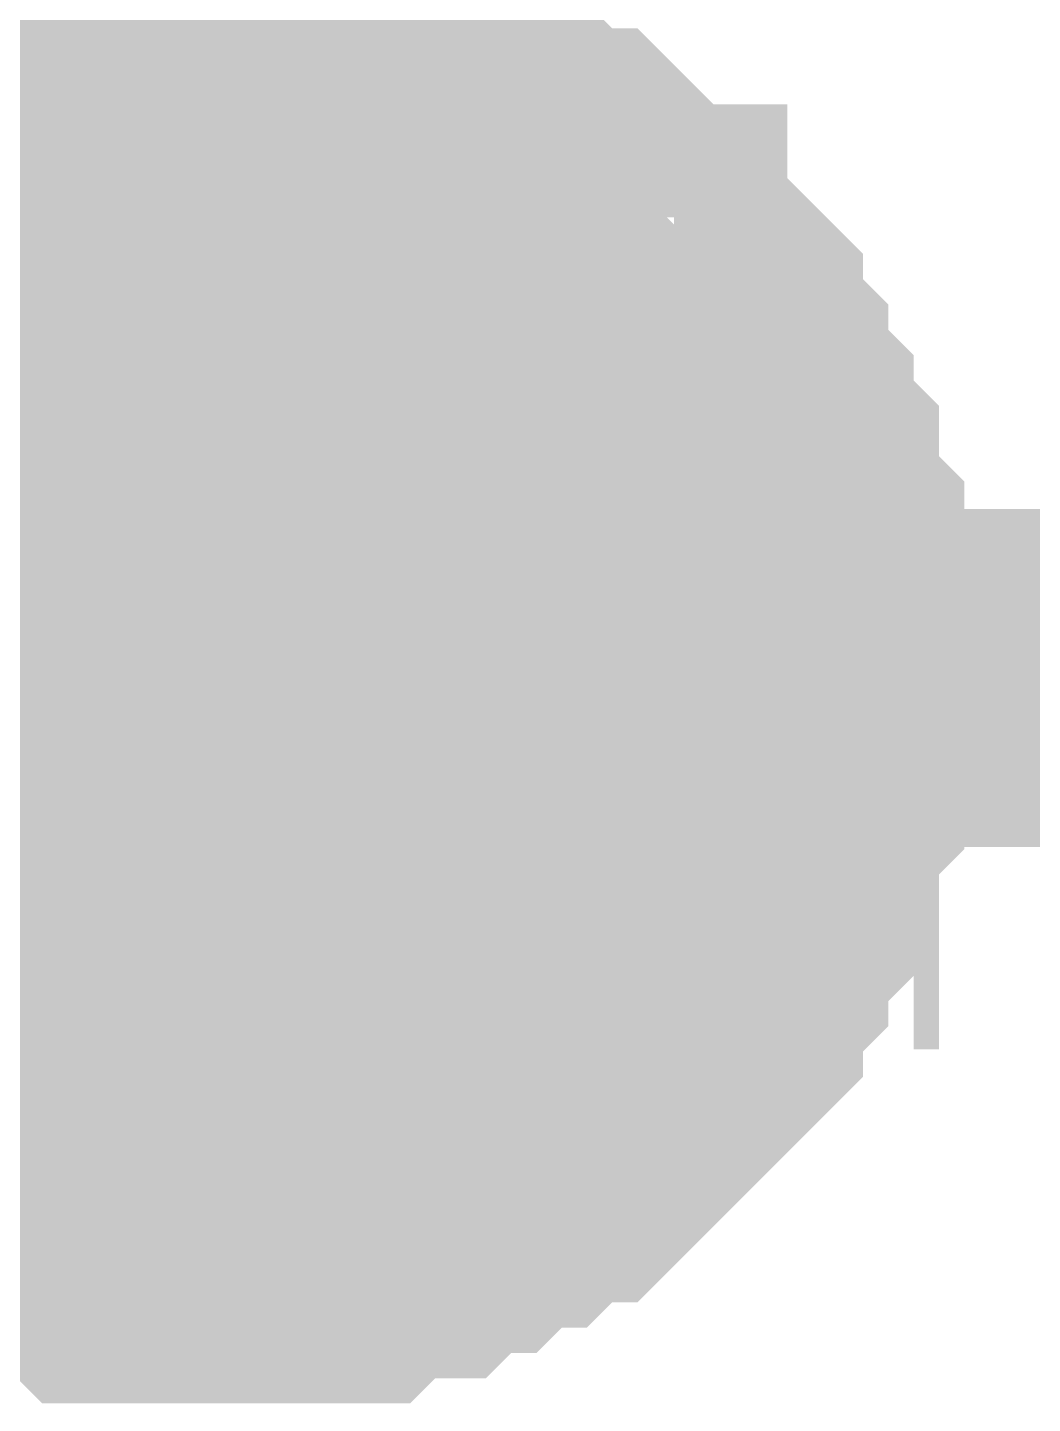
# Model space of a CAD drawing. Header units: inches. Extents: x 0 to 22.3, y 0 to 15.7.
# Drawn here: x 15.99355 to 16.02867, y 13.27368 to 13.32176 of the extents above; entities that cross this region are included whole.
import ezdxf

# ---------------------------------------------------------------- set-up
doc = ezdxf.new("R2010")
doc.units = ezdxf.units.IN
doc.header["$MEASUREMENT"] = 0
doc.layers.add('Sheet', color=255, linetype='Continuous')

msp = doc.modelspace()

# ---------------------------------------------------------------- linework, layer by layer
at = {"layer": 'Sheet'}
for points in [[(16.300642, 13.498818, 0.0118, 0.0118, 0), (16.300642, 13.299032, 0.0118, 0.0118, 0), (16.000056, 13.299032, 0.0118, 0.0118, 0)], [(16.000056, 13.398925, 0.0118, 0.0118, 0), (16.000056, 13.299032, 0.0118, 0.0118, 0), (15.200848, 13.299032, 0.0118, 0.0118, 0)], [(15.986794, 13.31406, 0.0118, 0.0118, 0), (15.987678, 13.314944, 0.0118, 0.0118, 0), (15.988562, 13.315828, 0.0118, 0.0118, 0), (15.989447, 13.315828, 0.0118, 0.0118, 0), (15.990331, 13.316712, 0.0118, 0.0118, 0), (15.991215, 13.316712, 0.0118, 0.0118, 0), (15.992099, 13.317596, 0.0118, 0.0118, 0), (15.992983, 13.317596, 0.0118, 0.0118, 0), (15.992983, 13.31848, 0.0118, 0.0118, 0), (15.994751, 13.31848, 0.0118, 0.0118, 0), (15.995635, 13.31848, 0.0118, 0.0118, 0), (15.996519, 13.319364, 0.0118, 0.0118, 0), (15.997403, 13.319364, 0.0118, 0.0118, 0), (15.998287, 13.319364, 0.0118, 0.0118, 0), (15.999171, 13.319364, 0.0118, 0.0118, 0), (16.000056, 13.319364, 0.0118, 0.0118, 0)], [(15.986794, 13.31406, 0.0118, 0.0118, 0), (15.987678, 13.314944, 0.0118, 0.0118, 0), (15.988562, 13.315828, 0.0118, 0.0118, 0), (15.989447, 13.315828, 0.0118, 0.0118, 0), (15.990331, 13.316712, 0.0118, 0.0118, 0), (15.991215, 13.316712, 0.0118, 0.0118, 0), (15.992099, 13.317596, 0.0118, 0.0118, 0), (15.992983, 13.317596, 0.0118, 0.0118, 0), (15.992983, 13.31848, 0.0118, 0.0118, 0), (15.994751, 13.31848, 0.0118, 0.0118, 0), (15.995635, 13.31848, 0.0118, 0.0118, 0), (15.996519, 13.319364, 0.0118, 0.0118, 0), (15.997403, 13.319364, 0.0118, 0.0118, 0), (15.998287, 13.319364, 0.0118, 0.0118, 0), (15.999171, 13.319364, 0.0118, 0.0118, 0), (16.000056, 13.319364, 0.0118, 0.0118, 0)], [(15.986794, 13.31406, 0.0118, 0.0118, 0), (15.987678, 13.314944, 0.0118, 0.0118, 0), (15.988562, 13.315828, 0.0118, 0.0118, 0), (15.989447, 13.315828, 0.0118, 0.0118, 0), (15.990331, 13.316712, 0.0118, 0.0118, 0), (15.991215, 13.316712, 0.0118, 0.0118, 0), (15.992099, 13.317596, 0.0118, 0.0118, 0), (15.992983, 13.317596, 0.0118, 0.0118, 0), (15.992983, 13.31848, 0.0118, 0.0118, 0), (15.994751, 13.31848, 0.0118, 0.0118, 0), (15.995635, 13.31848, 0.0118, 0.0118, 0), (15.996519, 13.319364, 0.0118, 0.0118, 0), (15.997403, 13.319364, 0.0118, 0.0118, 0), (15.998287, 13.319364, 0.0118, 0.0118, 0), (15.999171, 13.319364, 0.0118, 0.0118, 0), (16.000056, 13.319364, 0.0118, 0.0118, 0)], [(15.986794, 13.31406, 0.0118, 0.0118, 0), (15.987678, 13.314944, 0.0118, 0.0118, 0), (15.988562, 13.315828, 0.0118, 0.0118, 0), (15.989447, 13.315828, 0.0118, 0.0118, 0), (15.990331, 13.316712, 0.0118, 0.0118, 0), (15.991215, 13.316712, 0.0118, 0.0118, 0), (15.992099, 13.317596, 0.0118, 0.0118, 0), (15.992983, 13.317596, 0.0118, 0.0118, 0), (15.992983, 13.31848, 0.0118, 0.0118, 0), (15.994751, 13.31848, 0.0118, 0.0118, 0), (15.995635, 13.31848, 0.0118, 0.0118, 0), (15.996519, 13.319364, 0.0118, 0.0118, 0), (15.997403, 13.319364, 0.0118, 0.0118, 0), (15.998287, 13.319364, 0.0118, 0.0118, 0), (15.999171, 13.319364, 0.0118, 0.0118, 0), (16.000056, 13.319364, 0.0118, 0.0118, 0)], [(16.000056, 13.319364, 0.0118, 0.0118, 0), (16.000056, 13.319364, 0.0118, 0.0118, 0)], [(16.000056, 13.319364, 0.0118, 0.0118, 0), (16.00094, 13.319364, 0.0118, 0.0118, 0), (16.001824, 13.319364, 0.0118, 0.0118, 0), (16.003592, 13.319364, 0.0118, 0.0118, 0), (16.004476, 13.319364, 0.0118, 0.0118, 0), (16.00536, 13.31848, 0.0118, 0.0118, 0), (16.006244, 13.31848, 0.0118, 0.0118, 0), (16.007128, 13.31848, 0.0118, 0.0118, 0), (16.008012, 13.317596, 0.0118, 0.0118, 0), (16.008896, 13.317596, 0.0118, 0.0118, 0), (16.00978, 13.316712, 0.0118, 0.0118, 0), (16.010664, 13.316712, 0.0118, 0.0118, 0), (16.011549, 13.315828, 0.0118, 0.0118, 0), (16.012433, 13.315828, 0.0118, 0.0118, 0), (16.013317, 13.314944, 0.0118, 0.0118, 0), (16.014201, 13.31406, 0.0118, 0.0118, 0), (16.014201, 13.313176, 0.0118, 0.0118, 0), (16.015085, 13.313176, 0.0118, 0.0118, 0), (16.015969, 13.312292, 0.0118, 0.0118, 0), (16.016853, 13.311408, 0.0118, 0.0118, 0), (16.016853, 13.310524, 0.0118, 0.0118, 0), (16.017737, 13.30964, 0.0118, 0.0118, 0), (16.017737, 13.308756, 0.0118, 0.0118, 0), (16.018621, 13.307872, 0.0118, 0.0118, 0), (16.018621, 13.306988, 0.0118, 0.0118, 0), (16.019505, 13.306104, 0.0118, 0.0118, 0), (16.019505, 13.30522, 0.0118, 0.0118, 0), (16.019505, 13.304336, 0.0118, 0.0118, 0), (16.020389, 13.303452, 0.0118, 0.0118, 0), (16.020389, 13.302568, 0.0118, 0.0118, 0), (16.020389, 13.3008, 0.0118, 0.0118, 0), (16.020389, 13.299916, 0.0118, 0.0118, 0), (16.020389, 13.299032, 0.0118, 0.0118, 0)], [(16.000056, 13.319364, 0.0118, 0.0118, 0), (16.000056, 13.319364, 0.0118, 0.0118, 0)], [(16.000056, 13.319364, 0.0118, 0.0118, 0), (16.00094, 13.319364, 0.0118, 0.0118, 0), (16.001824, 13.319364, 0.0118, 0.0118, 0), (16.003592, 13.319364, 0.0118, 0.0118, 0), (16.004476, 13.319364, 0.0118, 0.0118, 0), (16.00536, 13.31848, 0.0118, 0.0118, 0), (16.006244, 13.31848, 0.0118, 0.0118, 0), (16.007128, 13.31848, 0.0118, 0.0118, 0), (16.008012, 13.317596, 0.0118, 0.0118, 0), (16.008896, 13.317596, 0.0118, 0.0118, 0), (16.00978, 13.316712, 0.0118, 0.0118, 0), (16.010664, 13.316712, 0.0118, 0.0118, 0), (16.011549, 13.315828, 0.0118, 0.0118, 0), (16.012433, 13.315828, 0.0118, 0.0118, 0), (16.013317, 13.314944, 0.0118, 0.0118, 0), (16.014201, 13.31406, 0.0118, 0.0118, 0), (16.014201, 13.313176, 0.0118, 0.0118, 0), (16.015085, 13.313176, 0.0118, 0.0118, 0), (16.015969, 13.312292, 0.0118, 0.0118, 0), (16.016853, 13.311408, 0.0118, 0.0118, 0), (16.016853, 13.310524, 0.0118, 0.0118, 0), (16.017737, 13.30964, 0.0118, 0.0118, 0), (16.017737, 13.308756, 0.0118, 0.0118, 0), (16.018621, 13.307872, 0.0118, 0.0118, 0), (16.018621, 13.306988, 0.0118, 0.0118, 0), (16.019505, 13.306104, 0.0118, 0.0118, 0), (16.019505, 13.30522, 0.0118, 0.0118, 0), (16.019505, 13.304336, 0.0118, 0.0118, 0), (16.020389, 13.303452, 0.0118, 0.0118, 0), (16.020389, 13.302568, 0.0118, 0.0118, 0), (16.020389, 13.3008, 0.0118, 0.0118, 0), (16.020389, 13.299916, 0.0118, 0.0118, 0), (16.020389, 13.299032, 0.0118, 0.0118, 0)], [(16.000056, 13.319364, 0.0118, 0.0118, 0), (16.000056, 13.319364, 0.0118, 0.0118, 0)], [(16.000056, 13.319364, 0.0118, 0.0118, 0), (16.00094, 13.319364, 0.0118, 0.0118, 0), (16.001824, 13.319364, 0.0118, 0.0118, 0), (16.003592, 13.319364, 0.0118, 0.0118, 0), (16.004476, 13.319364, 0.0118, 0.0118, 0), (16.00536, 13.31848, 0.0118, 0.0118, 0), (16.006244, 13.31848, 0.0118, 0.0118, 0), (16.007128, 13.31848, 0.0118, 0.0118, 0), (16.008012, 13.317596, 0.0118, 0.0118, 0), (16.008896, 13.317596, 0.0118, 0.0118, 0), (16.00978, 13.316712, 0.0118, 0.0118, 0), (16.010664, 13.316712, 0.0118, 0.0118, 0), (16.011549, 13.315828, 0.0118, 0.0118, 0), (16.012433, 13.315828, 0.0118, 0.0118, 0), (16.013317, 13.314944, 0.0118, 0.0118, 0), (16.014201, 13.31406, 0.0118, 0.0118, 0), (16.014201, 13.313176, 0.0118, 0.0118, 0), (16.015085, 13.313176, 0.0118, 0.0118, 0), (16.015969, 13.312292, 0.0118, 0.0118, 0), (16.016853, 13.311408, 0.0118, 0.0118, 0), (16.016853, 13.310524, 0.0118, 0.0118, 0), (16.017737, 13.30964, 0.0118, 0.0118, 0), (16.017737, 13.308756, 0.0118, 0.0118, 0), (16.018621, 13.307872, 0.0118, 0.0118, 0), (16.018621, 13.306988, 0.0118, 0.0118, 0), (16.019505, 13.306104, 0.0118, 0.0118, 0), (16.019505, 13.30522, 0.0118, 0.0118, 0), (16.019505, 13.304336, 0.0118, 0.0118, 0), (16.020389, 13.303452, 0.0118, 0.0118, 0), (16.020389, 13.302568, 0.0118, 0.0118, 0), (16.020389, 13.3008, 0.0118, 0.0118, 0), (16.020389, 13.299916, 0.0118, 0.0118, 0), (16.020389, 13.299032, 0.0118, 0.0118, 0)], [(16.000056, 13.319364, 0.0118, 0.0118, 0), (16.000056, 13.319364, 0.0118, 0.0118, 0)], [(16.000056, 13.319364, 0.0118, 0.0118, 0), (16.00094, 13.319364, 0.0118, 0.0118, 0), (16.001824, 13.319364, 0.0118, 0.0118, 0), (16.003592, 13.319364, 0.0118, 0.0118, 0), (16.004476, 13.319364, 0.0118, 0.0118, 0), (16.00536, 13.31848, 0.0118, 0.0118, 0), (16.006244, 13.31848, 0.0118, 0.0118, 0), (16.007128, 13.31848, 0.0118, 0.0118, 0), (16.008012, 13.317596, 0.0118, 0.0118, 0), (16.008896, 13.317596, 0.0118, 0.0118, 0), (16.00978, 13.316712, 0.0118, 0.0118, 0), (16.010664, 13.316712, 0.0118, 0.0118, 0), (16.011549, 13.315828, 0.0118, 0.0118, 0), (16.012433, 13.315828, 0.0118, 0.0118, 0), (16.013317, 13.314944, 0.0118, 0.0118, 0), (16.014201, 13.31406, 0.0118, 0.0118, 0), (16.014201, 13.313176, 0.0118, 0.0118, 0), (16.015085, 13.313176, 0.0118, 0.0118, 0), (16.015969, 13.312292, 0.0118, 0.0118, 0), (16.016853, 13.311408, 0.0118, 0.0118, 0), (16.016853, 13.310524, 0.0118, 0.0118, 0), (16.017737, 13.30964, 0.0118, 0.0118, 0), (16.017737, 13.308756, 0.0118, 0.0118, 0), (16.018621, 13.307872, 0.0118, 0.0118, 0), (16.018621, 13.306988, 0.0118, 0.0118, 0), (16.019505, 13.306104, 0.0118, 0.0118, 0), (16.019505, 13.30522, 0.0118, 0.0118, 0), (16.019505, 13.304336, 0.0118, 0.0118, 0), (16.020389, 13.303452, 0.0118, 0.0118, 0), (16.020389, 13.302568, 0.0118, 0.0118, 0), (16.020389, 13.3008, 0.0118, 0.0118, 0), (16.020389, 13.299916, 0.0118, 0.0118, 0), (16.020389, 13.299032, 0.0118, 0.0118, 0)], [(15.991215, 13.316712, 0.0039, 0.0039, 0), (15.992099, 13.317596, 0.0039, 0.0039, 0), (15.992983, 13.317596, 0.0039, 0.0039, 0), (15.992983, 13.31848, 0.0039, 0.0039, 0), (15.994751, 13.31848, 0.0039, 0.0039, 0), (15.995635, 13.31848, 0.0039, 0.0039, 0), (15.996519, 13.319364, 0.0039, 0.0039, 0), (15.997403, 13.319364, 0.0039, 0.0039, 0), (15.998287, 13.319364, 0.0039, 0.0039, 0), (15.999171, 13.319364, 0.0039, 0.0039, 0), (16.000056, 13.319364, 0.0039, 0.0039, 0)], [(15.991215, 13.316712, 0.0039, 0.0039, 0), (15.992099, 13.317596, 0.0039, 0.0039, 0), (15.992983, 13.317596, 0.0039, 0.0039, 0), (15.992983, 13.31848, 0.0039, 0.0039, 0), (15.994751, 13.31848, 0.0039, 0.0039, 0), (15.995635, 13.31848, 0.0039, 0.0039, 0), (15.996519, 13.319364, 0.0039, 0.0039, 0), (15.997403, 13.319364, 0.0039, 0.0039, 0), (15.998287, 13.319364, 0.0039, 0.0039, 0), (15.999171, 13.319364, 0.0039, 0.0039, 0), (16.000056, 13.319364, 0.0039, 0.0039, 0)], [(15.991215, 13.316712, 0.0039, 0.0039, 0), (15.992099, 13.317596, 0.0039, 0.0039, 0), (15.992983, 13.317596, 0.0039, 0.0039, 0), (15.992983, 13.31848, 0.0039, 0.0039, 0), (15.994751, 13.31848, 0.0039, 0.0039, 0), (15.995635, 13.31848, 0.0039, 0.0039, 0), (15.996519, 13.319364, 0.0039, 0.0039, 0), (15.997403, 13.319364, 0.0039, 0.0039, 0), (15.998287, 13.319364, 0.0039, 0.0039, 0), (15.999171, 13.319364, 0.0039, 0.0039, 0), (16.000056, 13.319364, 0.0039, 0.0039, 0)], [(15.991215, 13.316712, 0.0039, 0.0039, 0), (15.992099, 13.317596, 0.0039, 0.0039, 0), (15.992983, 13.317596, 0.0039, 0.0039, 0), (15.992983, 13.31848, 0.0039, 0.0039, 0), (15.994751, 13.31848, 0.0039, 0.0039, 0), (15.995635, 13.31848, 0.0039, 0.0039, 0), (15.996519, 13.319364, 0.0039, 0.0039, 0), (15.997403, 13.319364, 0.0039, 0.0039, 0), (15.998287, 13.319364, 0.0039, 0.0039, 0), (15.999171, 13.319364, 0.0039, 0.0039, 0), (16.000056, 13.319364, 0.0039, 0.0039, 0)], [(16.000056, 13.319364, 0.0039, 0.0039, 0), (16.000056, 13.319364, 0.0039, 0.0039, 0)], [(16.000056, 13.319364, 0.0039, 0.0039, 0), (16.00094, 13.319364, 0.0039, 0.0039, 0), (16.001824, 13.319364, 0.0039, 0.0039, 0), (16.003592, 13.319364, 0.0039, 0.0039, 0), (16.004476, 13.319364, 0.0039, 0.0039, 0), (16.00536, 13.31848, 0.0039, 0.0039, 0), (16.006244, 13.31848, 0.0039, 0.0039, 0), (16.007128, 13.31848, 0.0039, 0.0039, 0), (16.008012, 13.317596, 0.0039, 0.0039, 0), (16.008896, 13.317596, 0.0039, 0.0039, 0), (16.00978, 13.316712, 0.0039, 0.0039, 0), (16.010664, 13.316712, 0.0039, 0.0039, 0), (16.011549, 13.315828, 0.0039, 0.0039, 0), (16.012433, 13.315828, 0.0039, 0.0039, 0), (16.013317, 13.314944, 0.0039, 0.0039, 0), (16.014201, 13.31406, 0.0039, 0.0039, 0), (16.014201, 13.313176, 0.0039, 0.0039, 0), (16.015085, 13.313176, 0.0039, 0.0039, 0), (16.015969, 13.312292, 0.0039, 0.0039, 0), (16.016853, 13.311408, 0.0039, 0.0039, 0), (16.016853, 13.310524, 0.0039, 0.0039, 0), (16.017737, 13.30964, 0.0039, 0.0039, 0), (16.017737, 13.308756, 0.0039, 0.0039, 0), (16.018621, 13.307872, 0.0039, 0.0039, 0), (16.018621, 13.306988, 0.0039, 0.0039, 0), (16.019505, 13.306104, 0.0039, 0.0039, 0), (16.019505, 13.30522, 0.0039, 0.0039, 0), (16.019505, 13.304336, 0.0039, 0.0039, 0), (16.020389, 13.303452, 0.0039, 0.0039, 0), (16.020389, 13.302568, 0.0039, 0.0039, 0), (16.020389, 13.3008, 0.0039, 0.0039, 0), (16.020389, 13.299916, 0.0039, 0.0039, 0), (16.020389, 13.299032, 0.0039, 0.0039, 0)], [(16.000056, 13.319364, 0.0039, 0.0039, 0), (16.000056, 13.319364, 0.0039, 0.0039, 0)], [(16.000056, 13.319364, 0.0039, 0.0039, 0), (16.00094, 13.319364, 0.0039, 0.0039, 0), (16.001824, 13.319364, 0.0039, 0.0039, 0), (16.003592, 13.319364, 0.0039, 0.0039, 0), (16.004476, 13.319364, 0.0039, 0.0039, 0), (16.00536, 13.31848, 0.0039, 0.0039, 0), (16.006244, 13.31848, 0.0039, 0.0039, 0), (16.007128, 13.31848, 0.0039, 0.0039, 0), (16.008012, 13.317596, 0.0039, 0.0039, 0), (16.008896, 13.317596, 0.0039, 0.0039, 0), (16.00978, 13.316712, 0.0039, 0.0039, 0), (16.010664, 13.316712, 0.0039, 0.0039, 0), (16.011549, 13.315828, 0.0039, 0.0039, 0), (16.012433, 13.315828, 0.0039, 0.0039, 0), (16.013317, 13.314944, 0.0039, 0.0039, 0), (16.014201, 13.31406, 0.0039, 0.0039, 0), (16.014201, 13.313176, 0.0039, 0.0039, 0), (16.015085, 13.313176, 0.0039, 0.0039, 0), (16.015969, 13.312292, 0.0039, 0.0039, 0), (16.016853, 13.311408, 0.0039, 0.0039, 0), (16.016853, 13.310524, 0.0039, 0.0039, 0), (16.017737, 13.30964, 0.0039, 0.0039, 0), (16.017737, 13.308756, 0.0039, 0.0039, 0), (16.018621, 13.307872, 0.0039, 0.0039, 0), (16.018621, 13.306988, 0.0039, 0.0039, 0), (16.019505, 13.306104, 0.0039, 0.0039, 0), (16.019505, 13.30522, 0.0039, 0.0039, 0), (16.019505, 13.304336, 0.0039, 0.0039, 0), (16.020389, 13.303452, 0.0039, 0.0039, 0), (16.020389, 13.302568, 0.0039, 0.0039, 0), (16.020389, 13.3008, 0.0039, 0.0039, 0), (16.020389, 13.299916, 0.0039, 0.0039, 0), (16.020389, 13.299032, 0.0039, 0.0039, 0)], [(16.000056, 13.319364, 0.0039, 0.0039, 0), (16.000056, 13.319364, 0.0039, 0.0039, 0)], [(16.000056, 13.319364, 0.0039, 0.0039, 0), (16.00094, 13.319364, 0.0039, 0.0039, 0), (16.001824, 13.319364, 0.0039, 0.0039, 0), (16.003592, 13.319364, 0.0039, 0.0039, 0), (16.004476, 13.319364, 0.0039, 0.0039, 0), (16.00536, 13.31848, 0.0039, 0.0039, 0), (16.006244, 13.31848, 0.0039, 0.0039, 0), (16.007128, 13.31848, 0.0039, 0.0039, 0), (16.008012, 13.317596, 0.0039, 0.0039, 0), (16.008896, 13.317596, 0.0039, 0.0039, 0), (16.00978, 13.316712, 0.0039, 0.0039, 0), (16.010664, 13.316712, 0.0039, 0.0039, 0), (16.011549, 13.315828, 0.0039, 0.0039, 0), (16.012433, 13.315828, 0.0039, 0.0039, 0), (16.013317, 13.314944, 0.0039, 0.0039, 0), (16.014201, 13.31406, 0.0039, 0.0039, 0), (16.014201, 13.313176, 0.0039, 0.0039, 0), (16.015085, 13.313176, 0.0039, 0.0039, 0), (16.015969, 13.312292, 0.0039, 0.0039, 0), (16.016853, 13.311408, 0.0039, 0.0039, 0), (16.016853, 13.310524, 0.0039, 0.0039, 0), (16.017737, 13.30964, 0.0039, 0.0039, 0), (16.017737, 13.308756, 0.0039, 0.0039, 0), (16.018621, 13.307872, 0.0039, 0.0039, 0), (16.018621, 13.306988, 0.0039, 0.0039, 0), (16.019505, 13.306104, 0.0039, 0.0039, 0), (16.019505, 13.30522, 0.0039, 0.0039, 0), (16.019505, 13.304336, 0.0039, 0.0039, 0), (16.020389, 13.303452, 0.0039, 0.0039, 0), (16.020389, 13.302568, 0.0039, 0.0039, 0), (16.020389, 13.3008, 0.0039, 0.0039, 0), (16.020389, 13.299916, 0.0039, 0.0039, 0), (16.020389, 13.299032, 0.0039, 0.0039, 0)], [(16.000056, 13.319364, 0.0039, 0.0039, 0), (16.000056, 13.319364, 0.0039, 0.0039, 0)], [(16.000056, 13.319364, 0.0039, 0.0039, 0), (16.00094, 13.319364, 0.0039, 0.0039, 0), (16.001824, 13.319364, 0.0039, 0.0039, 0), (16.003592, 13.319364, 0.0039, 0.0039, 0), (16.004476, 13.319364, 0.0039, 0.0039, 0), (16.00536, 13.31848, 0.0039, 0.0039, 0), (16.006244, 13.31848, 0.0039, 0.0039, 0), (16.007128, 13.31848, 0.0039, 0.0039, 0), (16.008012, 13.317596, 0.0039, 0.0039, 0), (16.008896, 13.317596, 0.0039, 0.0039, 0), (16.00978, 13.316712, 0.0039, 0.0039, 0), (16.010664, 13.316712, 0.0039, 0.0039, 0), (16.011549, 13.315828, 0.0039, 0.0039, 0), (16.012433, 13.315828, 0.0039, 0.0039, 0), (16.013317, 13.314944, 0.0039, 0.0039, 0), (16.014201, 13.31406, 0.0039, 0.0039, 0), (16.014201, 13.313176, 0.0039, 0.0039, 0), (16.015085, 13.313176, 0.0039, 0.0039, 0), (16.015969, 13.312292, 0.0039, 0.0039, 0), (16.016853, 13.311408, 0.0039, 0.0039, 0), (16.016853, 13.310524, 0.0039, 0.0039, 0), (16.017737, 13.30964, 0.0039, 0.0039, 0), (16.017737, 13.308756, 0.0039, 0.0039, 0), (16.018621, 13.307872, 0.0039, 0.0039, 0), (16.018621, 13.306988, 0.0039, 0.0039, 0), (16.019505, 13.306104, 0.0039, 0.0039, 0), (16.019505, 13.30522, 0.0039, 0.0039, 0), (16.019505, 13.304336, 0.0039, 0.0039, 0), (16.020389, 13.303452, 0.0039, 0.0039, 0), (16.020389, 13.302568, 0.0039, 0.0039, 0), (16.020389, 13.3008, 0.0039, 0.0039, 0), (16.020389, 13.299916, 0.0039, 0.0039, 0), (16.020389, 13.299032, 0.0039, 0.0039, 0)], [(16.020389, 13.299032, 0.0118, 0.0118, 0), (16.020389, 13.298148, 0.0118, 0.0118, 0), (16.020389, 13.297264, 0.0118, 0.0118, 0), (16.020389, 13.29638, 0.0118, 0.0118, 0), (16.020389, 13.295495, 0.0118, 0.0118, 0), (16.019505, 13.294611, 0.0118, 0.0118, 0), (16.019505, 13.293727, 0.0118, 0.0118, 0), (16.019505, 13.291959, 0.0118, 0.0118, 0), (16.018621, 13.291959, 0.0118, 0.0118, 0), (16.018621, 13.291075, 0.0118, 0.0118, 0), (16.017737, 13.290191, 0.0118, 0.0118, 0), (16.017737, 13.289307, 0.0118, 0.0118, 0), (16.016853, 13.288423, 0.0118, 0.0118, 0), (16.016853, 13.287539, 0.0118, 0.0118, 0), (16.015969, 13.286655, 0.0118, 0.0118, 0), (16.015085, 13.285771, 0.0118, 0.0118, 0), (16.014201, 13.284887, 0.0118, 0.0118, 0), (16.014201, 13.284887, 0.0118, 0.0118, 0), (16.013317, 13.284003, 0.0118, 0.0118, 0), (16.012433, 13.283119, 0.0118, 0.0118, 0), (16.011549, 13.283119, 0.0118, 0.0118, 0), (16.010664, 13.282235, 0.0118, 0.0118, 0), (16.00978, 13.282235, 0.0118, 0.0118, 0), (16.008896, 13.281351, 0.0118, 0.0118, 0), (16.008012, 13.281351, 0.0118, 0.0118, 0), (16.007128, 13.280467, 0.0118, 0.0118, 0), (16.006244, 13.280467, 0.0118, 0.0118, 0), (16.00536, 13.280467, 0.0118, 0.0118, 0), (16.004476, 13.279583, 0.0118, 0.0118, 0), (16.003592, 13.279583, 0.0118, 0.0118, 0), (16.001824, 13.279583, 0.0118, 0.0118, 0), (16.00094, 13.279583, 0.0118, 0.0118, 0), (16.000056, 13.279583, 0.0118, 0.0118, 0)], [(16.020389, 13.299032, 0.0118, 0.0118, 0), (16.020389, 13.298148, 0.0118, 0.0118, 0), (16.020389, 13.297264, 0.0118, 0.0118, 0), (16.020389, 13.29638, 0.0118, 0.0118, 0), (16.020389, 13.295495, 0.0118, 0.0118, 0), (16.019505, 13.294611, 0.0118, 0.0118, 0), (16.019505, 13.293727, 0.0118, 0.0118, 0), (16.019505, 13.291959, 0.0118, 0.0118, 0), (16.018621, 13.291959, 0.0118, 0.0118, 0), (16.018621, 13.291075, 0.0118, 0.0118, 0), (16.017737, 13.290191, 0.0118, 0.0118, 0), (16.017737, 13.289307, 0.0118, 0.0118, 0), (16.016853, 13.288423, 0.0118, 0.0118, 0), (16.016853, 13.287539, 0.0118, 0.0118, 0), (16.015969, 13.286655, 0.0118, 0.0118, 0), (16.015085, 13.285771, 0.0118, 0.0118, 0), (16.014201, 13.284887, 0.0118, 0.0118, 0), (16.014201, 13.284887, 0.0118, 0.0118, 0), (16.013317, 13.284003, 0.0118, 0.0118, 0), (16.012433, 13.283119, 0.0118, 0.0118, 0), (16.011549, 13.283119, 0.0118, 0.0118, 0), (16.010664, 13.282235, 0.0118, 0.0118, 0), (16.00978, 13.282235, 0.0118, 0.0118, 0), (16.008896, 13.281351, 0.0118, 0.0118, 0), (16.008012, 13.281351, 0.0118, 0.0118, 0), (16.007128, 13.280467, 0.0118, 0.0118, 0), (16.006244, 13.280467, 0.0118, 0.0118, 0), (16.00536, 13.280467, 0.0118, 0.0118, 0), (16.004476, 13.279583, 0.0118, 0.0118, 0), (16.003592, 13.279583, 0.0118, 0.0118, 0), (16.001824, 13.279583, 0.0118, 0.0118, 0), (16.00094, 13.279583, 0.0118, 0.0118, 0), (16.000056, 13.279583, 0.0118, 0.0118, 0)], [(16.020389, 13.299032, 0.0118, 0.0118, 0), (16.020389, 13.298148, 0.0118, 0.0118, 0), (16.020389, 13.297264, 0.0118, 0.0118, 0), (16.020389, 13.29638, 0.0118, 0.0118, 0), (16.020389, 13.295495, 0.0118, 0.0118, 0), (16.019505, 13.294611, 0.0118, 0.0118, 0), (16.019505, 13.293727, 0.0118, 0.0118, 0), (16.019505, 13.291959, 0.0118, 0.0118, 0), (16.018621, 13.291959, 0.0118, 0.0118, 0), (16.018621, 13.291075, 0.0118, 0.0118, 0), (16.017737, 13.290191, 0.0118, 0.0118, 0), (16.017737, 13.289307, 0.0118, 0.0118, 0), (16.016853, 13.288423, 0.0118, 0.0118, 0), (16.016853, 13.287539, 0.0118, 0.0118, 0), (16.015969, 13.286655, 0.0118, 0.0118, 0), (16.015085, 13.285771, 0.0118, 0.0118, 0), (16.014201, 13.284887, 0.0118, 0.0118, 0), (16.014201, 13.284887, 0.0118, 0.0118, 0), (16.013317, 13.284003, 0.0118, 0.0118, 0), (16.012433, 13.283119, 0.0118, 0.0118, 0), (16.011549, 13.283119, 0.0118, 0.0118, 0), (16.010664, 13.282235, 0.0118, 0.0118, 0), (16.00978, 13.282235, 0.0118, 0.0118, 0), (16.008896, 13.281351, 0.0118, 0.0118, 0), (16.008012, 13.281351, 0.0118, 0.0118, 0), (16.007128, 13.280467, 0.0118, 0.0118, 0), (16.006244, 13.280467, 0.0118, 0.0118, 0), (16.00536, 13.280467, 0.0118, 0.0118, 0), (16.004476, 13.279583, 0.0118, 0.0118, 0), (16.003592, 13.279583, 0.0118, 0.0118, 0), (16.001824, 13.279583, 0.0118, 0.0118, 0), (16.00094, 13.279583, 0.0118, 0.0118, 0), (16.000056, 13.279583, 0.0118, 0.0118, 0)], [(16.020389, 13.299032, 0.0118, 0.0118, 0), (16.020389, 13.298148, 0.0118, 0.0118, 0), (16.020389, 13.297264, 0.0118, 0.0118, 0), (16.020389, 13.29638, 0.0118, 0.0118, 0), (16.020389, 13.295495, 0.0118, 0.0118, 0), (16.019505, 13.294611, 0.0118, 0.0118, 0), (16.019505, 13.293727, 0.0118, 0.0118, 0), (16.019505, 13.291959, 0.0118, 0.0118, 0), (16.018621, 13.291959, 0.0118, 0.0118, 0), (16.018621, 13.291075, 0.0118, 0.0118, 0), (16.017737, 13.290191, 0.0118, 0.0118, 0), (16.017737, 13.289307, 0.0118, 0.0118, 0), (16.016853, 13.288423, 0.0118, 0.0118, 0), (16.016853, 13.287539, 0.0118, 0.0118, 0), (16.015969, 13.286655, 0.0118, 0.0118, 0), (16.015085, 13.285771, 0.0118, 0.0118, 0), (16.014201, 13.284887, 0.0118, 0.0118, 0), (16.014201, 13.284887, 0.0118, 0.0118, 0), (16.013317, 13.284003, 0.0118, 0.0118, 0), (16.012433, 13.283119, 0.0118, 0.0118, 0), (16.011549, 13.283119, 0.0118, 0.0118, 0), (16.010664, 13.282235, 0.0118, 0.0118, 0), (16.00978, 13.282235, 0.0118, 0.0118, 0), (16.008896, 13.281351, 0.0118, 0.0118, 0), (16.008012, 13.281351, 0.0118, 0.0118, 0), (16.007128, 13.280467, 0.0118, 0.0118, 0), (16.006244, 13.280467, 0.0118, 0.0118, 0), (16.00536, 13.280467, 0.0118, 0.0118, 0), (16.004476, 13.279583, 0.0118, 0.0118, 0), (16.003592, 13.279583, 0.0118, 0.0118, 0), (16.001824, 13.279583, 0.0118, 0.0118, 0), (16.00094, 13.279583, 0.0118, 0.0118, 0), (16.000056, 13.279583, 0.0118, 0.0118, 0)], [(16.020389, 13.299032, 0.0118, 0.0118, 0), (16.020389, 13.299032, 0.0118, 0.0118, 0), (16.020389, 13.299032, 0.0118, 0.0118, 0), (16.020389, 13.299032, 0.0118, 0.0118, 0), (16.020389, 13.299032, 0.0118, 0.0118, 0), (16.020389, 13.299032, 0.0118, 0.0118, 0), (16.020389, 13.299032, 0.0118, 0.0118, 0), (16.020389, 13.299032, 0.0118, 0.0118, 0), (16.020389, 13.299032, 0.0118, 0.0118, 0), (16.020389, 13.299032, 0.0118, 0.0118, 0), (16.020389, 13.299032, 0.0118, 0.0118, 0), (16.020389, 13.299032, 0.0118, 0.0118, 0), (16.020389, 13.299032, 0.0118, 0.0118, 0), (16.020389, 13.299032, 0.0118, 0.0118, 0), (16.020389, 13.299032, 0.0118, 0.0118, 0), (16.020389, 13.299032, 0.0118, 0.0118, 0), (16.020389, 13.299032, 0.0118, 0.0118, 0), (16.020389, 13.299032, 0.0118, 0.0118, 0), (16.020389, 13.299032, 0.0118, 0.0118, 0), (16.020389, 13.299032, 0.0118, 0.0118, 0), (16.020389, 13.299032, 0.0118, 0.0118, 0), (16.020389, 13.299032, 0.0118, 0.0118, 0), (16.020389, 13.299032, 0.0118, 0.0118, 0), (16.020389, 13.299032, 0.0118, 0.0118, 0), (16.020389, 13.299032, 0.0118, 0.0118, 0), (16.020389, 13.299032, 0.0118, 0.0118, 0), (16.020389, 13.299032, 0.0118, 0.0118, 0), (16.020389, 13.299032, 0.0118, 0.0118, 0), (16.020389, 13.299032, 0.0118, 0.0118, 0), (16.020389, 13.299032, 0.0118, 0.0118, 0), (16.020389, 13.299032, 0.0118, 0.0118, 0), (16.020389, 13.299032, 0.0118, 0.0118, 0), (16.020389, 13.299032, 0.0118, 0.0118, 0)], [(16.020389, 13.299032, 0.0118, 0.0118, 0), (16.020389, 13.299032, 0.0118, 0.0118, 0)], [(16.020389, 13.299032, 0.0118, 0.0118, 0), (16.020389, 13.299032, 0.0118, 0.0118, 0), (16.020389, 13.299032, 0.0118, 0.0118, 0), (16.020389, 13.299032, 0.0118, 0.0118, 0), (16.020389, 13.299032, 0.0118, 0.0118, 0), (16.020389, 13.299032, 0.0118, 0.0118, 0), (16.020389, 13.299032, 0.0118, 0.0118, 0), (16.020389, 13.299032, 0.0118, 0.0118, 0), (16.020389, 13.299032, 0.0118, 0.0118, 0), (16.020389, 13.299032, 0.0118, 0.0118, 0), (16.020389, 13.299032, 0.0118, 0.0118, 0), (16.020389, 13.299032, 0.0118, 0.0118, 0), (16.020389, 13.299032, 0.0118, 0.0118, 0), (16.020389, 13.299032, 0.0118, 0.0118, 0), (16.020389, 13.299032, 0.0118, 0.0118, 0), (16.020389, 13.299032, 0.0118, 0.0118, 0), (16.020389, 13.299032, 0.0118, 0.0118, 0), (16.020389, 13.299032, 0.0118, 0.0118, 0), (16.020389, 13.299032, 0.0118, 0.0118, 0), (16.020389, 13.299032, 0.0118, 0.0118, 0), (16.020389, 13.299032, 0.0118, 0.0118, 0), (16.020389, 13.299032, 0.0118, 0.0118, 0), (16.020389, 13.299032, 0.0118, 0.0118, 0), (16.020389, 13.299032, 0.0118, 0.0118, 0), (16.020389, 13.299032, 0.0118, 0.0118, 0), (16.020389, 13.299032, 0.0118, 0.0118, 0), (16.020389, 13.299032, 0.0118, 0.0118, 0), (16.020389, 13.299032, 0.0118, 0.0118, 0), (16.020389, 13.299032, 0.0118, 0.0118, 0), (16.020389, 13.299032, 0.0118, 0.0118, 0), (16.020389, 13.299032, 0.0118, 0.0118, 0), (16.020389, 13.299032, 0.0118, 0.0118, 0), (16.020389, 13.299032, 0.0118, 0.0118, 0)], [(16.020389, 13.299032, 0.0118, 0.0118, 0), (16.020389, 13.299032, 0.0118, 0.0118, 0)], [(16.020389, 13.299032, 0.0118, 0.0118, 0), (16.020389, 13.299032, 0.0118, 0.0118, 0), (16.020389, 13.299032, 0.0118, 0.0118, 0), (16.020389, 13.299032, 0.0118, 0.0118, 0), (16.020389, 13.299032, 0.0118, 0.0118, 0), (16.020389, 13.299032, 0.0118, 0.0118, 0), (16.020389, 13.299032, 0.0118, 0.0118, 0), (16.020389, 13.299032, 0.0118, 0.0118, 0), (16.020389, 13.299032, 0.0118, 0.0118, 0), (16.020389, 13.299032, 0.0118, 0.0118, 0), (16.020389, 13.299032, 0.0118, 0.0118, 0), (16.020389, 13.299032, 0.0118, 0.0118, 0), (16.020389, 13.299032, 0.0118, 0.0118, 0), (16.020389, 13.299032, 0.0118, 0.0118, 0), (16.020389, 13.299032, 0.0118, 0.0118, 0), (16.020389, 13.299032, 0.0118, 0.0118, 0), (16.020389, 13.299032, 0.0118, 0.0118, 0), (16.020389, 13.299032, 0.0118, 0.0118, 0), (16.020389, 13.299032, 0.0118, 0.0118, 0), (16.020389, 13.299032, 0.0118, 0.0118, 0), (16.020389, 13.299032, 0.0118, 0.0118, 0), (16.020389, 13.299032, 0.0118, 0.0118, 0), (16.020389, 13.299032, 0.0118, 0.0118, 0), (16.020389, 13.299032, 0.0118, 0.0118, 0), (16.020389, 13.299032, 0.0118, 0.0118, 0), (16.020389, 13.299032, 0.0118, 0.0118, 0), (16.020389, 13.299032, 0.0118, 0.0118, 0), (16.020389, 13.299032, 0.0118, 0.0118, 0), (16.020389, 13.299032, 0.0118, 0.0118, 0), (16.020389, 13.299032, 0.0118, 0.0118, 0), (16.020389, 13.299032, 0.0118, 0.0118, 0), (16.020389, 13.299032, 0.0118, 0.0118, 0), (16.020389, 13.299032, 0.0118, 0.0118, 0)], [(16.020389, 13.299032, 0.0118, 0.0118, 0), (16.020389, 13.299032, 0.0118, 0.0118, 0)], [(16.020389, 13.299032, 0.0118, 0.0118, 0), (16.020389, 13.299032, 0.0118, 0.0118, 0), (16.020389, 13.299032, 0.0118, 0.0118, 0), (16.020389, 13.299032, 0.0118, 0.0118, 0), (16.020389, 13.299032, 0.0118, 0.0118, 0), (16.020389, 13.299032, 0.0118, 0.0118, 0), (16.020389, 13.299032, 0.0118, 0.0118, 0), (16.020389, 13.299032, 0.0118, 0.0118, 0), (16.020389, 13.299032, 0.0118, 0.0118, 0), (16.020389, 13.299032, 0.0118, 0.0118, 0), (16.020389, 13.299032, 0.0118, 0.0118, 0), (16.020389, 13.299032, 0.0118, 0.0118, 0), (16.020389, 13.299032, 0.0118, 0.0118, 0), (16.020389, 13.299032, 0.0118, 0.0118, 0), (16.020389, 13.299032, 0.0118, 0.0118, 0), (16.020389, 13.299032, 0.0118, 0.0118, 0), (16.020389, 13.299032, 0.0118, 0.0118, 0), (16.020389, 13.299032, 0.0118, 0.0118, 0), (16.020389, 13.299032, 0.0118, 0.0118, 0), (16.020389, 13.299032, 0.0118, 0.0118, 0), (16.020389, 13.299032, 0.0118, 0.0118, 0), (16.020389, 13.299032, 0.0118, 0.0118, 0), (16.020389, 13.299032, 0.0118, 0.0118, 0), (16.020389, 13.299032, 0.0118, 0.0118, 0), (16.020389, 13.299032, 0.0118, 0.0118, 0), (16.020389, 13.299032, 0.0118, 0.0118, 0), (16.020389, 13.299032, 0.0118, 0.0118, 0), (16.020389, 13.299032, 0.0118, 0.0118, 0), (16.020389, 13.299032, 0.0118, 0.0118, 0), (16.020389, 13.299032, 0.0118, 0.0118, 0), (16.020389, 13.299032, 0.0118, 0.0118, 0), (16.020389, 13.299032, 0.0118, 0.0118, 0), (16.020389, 13.299032, 0.0118, 0.0118, 0)], [(16.020389, 13.299032, 0.0118, 0.0118, 0), (16.020389, 13.299032, 0.0118, 0.0118, 0)], [(16.020389, 13.299032, 0.0039, 0.0039, 0), (16.020389, 13.298148, 0.0039, 0.0039, 0), (16.020389, 13.297264, 0.0039, 0.0039, 0), (16.020389, 13.29638, 0.0039, 0.0039, 0), (16.020389, 13.295495, 0.0039, 0.0039, 0), (16.019505, 13.294611, 0.0039, 0.0039, 0), (16.019505, 13.293727, 0.0039, 0.0039, 0), (16.019505, 13.291959, 0.0039, 0.0039, 0), (16.018621, 13.291959, 0.0039, 0.0039, 0), (16.018621, 13.291075, 0.0039, 0.0039, 0), (16.017737, 13.290191, 0.0039, 0.0039, 0), (16.017737, 13.289307, 0.0039, 0.0039, 0), (16.016853, 13.288423, 0.0039, 0.0039, 0), (16.016853, 13.287539, 0.0039, 0.0039, 0), (16.015969, 13.286655, 0.0039, 0.0039, 0), (16.015085, 13.285771, 0.0039, 0.0039, 0), (16.014201, 13.284887, 0.0039, 0.0039, 0), (16.014201, 13.284887, 0.0039, 0.0039, 0), (16.013317, 13.284003, 0.0039, 0.0039, 0), (16.012433, 13.283119, 0.0039, 0.0039, 0), (16.011549, 13.283119, 0.0039, 0.0039, 0), (16.010664, 13.282235, 0.0039, 0.0039, 0), (16.00978, 13.282235, 0.0039, 0.0039, 0), (16.008896, 13.281351, 0.0039, 0.0039, 0), (16.008012, 13.281351, 0.0039, 0.0039, 0), (16.007128, 13.280467, 0.0039, 0.0039, 0), (16.006244, 13.280467, 0.0039, 0.0039, 0), (16.00536, 13.280467, 0.0039, 0.0039, 0), (16.004476, 13.279583, 0.0039, 0.0039, 0), (16.003592, 13.279583, 0.0039, 0.0039, 0), (16.001824, 13.279583, 0.0039, 0.0039, 0), (16.00094, 13.279583, 0.0039, 0.0039, 0), (16.000056, 13.279583, 0.0039, 0.0039, 0)], [(16.020389, 13.299032, 0.0039, 0.0039, 0), (16.020389, 13.298148, 0.0039, 0.0039, 0), (16.020389, 13.297264, 0.0039, 0.0039, 0), (16.020389, 13.29638, 0.0039, 0.0039, 0), (16.020389, 13.295495, 0.0039, 0.0039, 0), (16.019505, 13.294611, 0.0039, 0.0039, 0), (16.019505, 13.293727, 0.0039, 0.0039, 0), (16.019505, 13.291959, 0.0039, 0.0039, 0), (16.018621, 13.291959, 0.0039, 0.0039, 0), (16.018621, 13.291075, 0.0039, 0.0039, 0), (16.017737, 13.290191, 0.0039, 0.0039, 0), (16.017737, 13.289307, 0.0039, 0.0039, 0), (16.016853, 13.288423, 0.0039, 0.0039, 0), (16.016853, 13.287539, 0.0039, 0.0039, 0), (16.015969, 13.286655, 0.0039, 0.0039, 0), (16.015085, 13.285771, 0.0039, 0.0039, 0), (16.014201, 13.284887, 0.0039, 0.0039, 0), (16.014201, 13.284887, 0.0039, 0.0039, 0), (16.013317, 13.284003, 0.0039, 0.0039, 0), (16.012433, 13.283119, 0.0039, 0.0039, 0), (16.011549, 13.283119, 0.0039, 0.0039, 0), (16.010664, 13.282235, 0.0039, 0.0039, 0), (16.00978, 13.282235, 0.0039, 0.0039, 0), (16.008896, 13.281351, 0.0039, 0.0039, 0), (16.008012, 13.281351, 0.0039, 0.0039, 0), (16.007128, 13.280467, 0.0039, 0.0039, 0), (16.006244, 13.280467, 0.0039, 0.0039, 0), (16.00536, 13.280467, 0.0039, 0.0039, 0), (16.004476, 13.279583, 0.0039, 0.0039, 0), (16.003592, 13.279583, 0.0039, 0.0039, 0), (16.001824, 13.279583, 0.0039, 0.0039, 0), (16.00094, 13.279583, 0.0039, 0.0039, 0), (16.000056, 13.279583, 0.0039, 0.0039, 0)], [(16.020389, 13.299032, 0.0039, 0.0039, 0), (16.020389, 13.298148, 0.0039, 0.0039, 0), (16.020389, 13.297264, 0.0039, 0.0039, 0), (16.020389, 13.29638, 0.0039, 0.0039, 0), (16.020389, 13.295495, 0.0039, 0.0039, 0), (16.019505, 13.294611, 0.0039, 0.0039, 0), (16.019505, 13.293727, 0.0039, 0.0039, 0), (16.019505, 13.291959, 0.0039, 0.0039, 0), (16.018621, 13.291959, 0.0039, 0.0039, 0), (16.018621, 13.291075, 0.0039, 0.0039, 0), (16.017737, 13.290191, 0.0039, 0.0039, 0), (16.017737, 13.289307, 0.0039, 0.0039, 0), (16.016853, 13.288423, 0.0039, 0.0039, 0), (16.016853, 13.287539, 0.0039, 0.0039, 0), (16.015969, 13.286655, 0.0039, 0.0039, 0), (16.015085, 13.285771, 0.0039, 0.0039, 0), (16.014201, 13.284887, 0.0039, 0.0039, 0), (16.014201, 13.284887, 0.0039, 0.0039, 0), (16.013317, 13.284003, 0.0039, 0.0039, 0), (16.012433, 13.283119, 0.0039, 0.0039, 0), (16.011549, 13.283119, 0.0039, 0.0039, 0), (16.010664, 13.282235, 0.0039, 0.0039, 0), (16.00978, 13.282235, 0.0039, 0.0039, 0), (16.008896, 13.281351, 0.0039, 0.0039, 0), (16.008012, 13.281351, 0.0039, 0.0039, 0), (16.007128, 13.280467, 0.0039, 0.0039, 0), (16.006244, 13.280467, 0.0039, 0.0039, 0), (16.00536, 13.280467, 0.0039, 0.0039, 0), (16.004476, 13.279583, 0.0039, 0.0039, 0), (16.003592, 13.279583, 0.0039, 0.0039, 0), (16.001824, 13.279583, 0.0039, 0.0039, 0), (16.00094, 13.279583, 0.0039, 0.0039, 0), (16.000056, 13.279583, 0.0039, 0.0039, 0)], [(16.020389, 13.299032, 0.0039, 0.0039, 0), (16.020389, 13.298148, 0.0039, 0.0039, 0), (16.020389, 13.297264, 0.0039, 0.0039, 0), (16.020389, 13.29638, 0.0039, 0.0039, 0), (16.020389, 13.295495, 0.0039, 0.0039, 0), (16.019505, 13.294611, 0.0039, 0.0039, 0), (16.019505, 13.293727, 0.0039, 0.0039, 0), (16.019505, 13.291959, 0.0039, 0.0039, 0), (16.018621, 13.291959, 0.0039, 0.0039, 0), (16.018621, 13.291075, 0.0039, 0.0039, 0), (16.017737, 13.290191, 0.0039, 0.0039, 0), (16.017737, 13.289307, 0.0039, 0.0039, 0), (16.016853, 13.288423, 0.0039, 0.0039, 0), (16.016853, 13.287539, 0.0039, 0.0039, 0), (16.015969, 13.286655, 0.0039, 0.0039, 0), (16.015085, 13.285771, 0.0039, 0.0039, 0), (16.014201, 13.284887, 0.0039, 0.0039, 0), (16.014201, 13.284887, 0.0039, 0.0039, 0), (16.013317, 13.284003, 0.0039, 0.0039, 0), (16.012433, 13.283119, 0.0039, 0.0039, 0), (16.011549, 13.283119, 0.0039, 0.0039, 0), (16.010664, 13.282235, 0.0039, 0.0039, 0), (16.00978, 13.282235, 0.0039, 0.0039, 0), (16.008896, 13.281351, 0.0039, 0.0039, 0), (16.008012, 13.281351, 0.0039, 0.0039, 0), (16.007128, 13.280467, 0.0039, 0.0039, 0), (16.006244, 13.280467, 0.0039, 0.0039, 0), (16.00536, 13.280467, 0.0039, 0.0039, 0), (16.004476, 13.279583, 0.0039, 0.0039, 0), (16.003592, 13.279583, 0.0039, 0.0039, 0), (16.001824, 13.279583, 0.0039, 0.0039, 0), (16.00094, 13.279583, 0.0039, 0.0039, 0), (16.000056, 13.279583, 0.0039, 0.0039, 0)], [(16.020389, 13.299032, 0.0039, 0.0039, 0), (16.020389, 13.299032, 0.0039, 0.0039, 0), (16.020389, 13.299032, 0.0039, 0.0039, 0), (16.020389, 13.299032, 0.0039, 0.0039, 0), (16.020389, 13.299032, 0.0039, 0.0039, 0), (16.020389, 13.299032, 0.0039, 0.0039, 0), (16.020389, 13.299032, 0.0039, 0.0039, 0), (16.020389, 13.299032, 0.0039, 0.0039, 0), (16.020389, 13.299032, 0.0039, 0.0039, 0), (16.020389, 13.299032, 0.0039, 0.0039, 0), (16.020389, 13.299032, 0.0039, 0.0039, 0), (16.020389, 13.299032, 0.0039, 0.0039, 0), (16.020389, 13.299032, 0.0039, 0.0039, 0), (16.020389, 13.299032, 0.0039, 0.0039, 0), (16.020389, 13.299032, 0.0039, 0.0039, 0), (16.020389, 13.299032, 0.0039, 0.0039, 0), (16.020389, 13.299032, 0.0039, 0.0039, 0), (16.020389, 13.299032, 0.0039, 0.0039, 0), (16.020389, 13.299032, 0.0039, 0.0039, 0), (16.020389, 13.299032, 0.0039, 0.0039, 0), (16.020389, 13.299032, 0.0039, 0.0039, 0), (16.020389, 13.299032, 0.0039, 0.0039, 0), (16.020389, 13.299032, 0.0039, 0.0039, 0), (16.020389, 13.299032, 0.0039, 0.0039, 0), (16.020389, 13.299032, 0.0039, 0.0039, 0), (16.020389, 13.299032, 0.0039, 0.0039, 0), (16.020389, 13.299032, 0.0039, 0.0039, 0), (16.020389, 13.299032, 0.0039, 0.0039, 0), (16.020389, 13.299032, 0.0039, 0.0039, 0), (16.020389, 13.299032, 0.0039, 0.0039, 0), (16.020389, 13.299032, 0.0039, 0.0039, 0), (16.020389, 13.299032, 0.0039, 0.0039, 0), (16.020389, 13.299032, 0.0039, 0.0039, 0)], [(16.020389, 13.299032, 0.0039, 0.0039, 0), (16.020389, 13.299032, 0.0039, 0.0039, 0)], [(16.020389, 13.299032, 0.0039, 0.0039, 0), (16.020389, 13.299032, 0.0039, 0.0039, 0), (16.020389, 13.299032, 0.0039, 0.0039, 0), (16.020389, 13.299032, 0.0039, 0.0039, 0), (16.020389, 13.299032, 0.0039, 0.0039, 0), (16.020389, 13.299032, 0.0039, 0.0039, 0), (16.020389, 13.299032, 0.0039, 0.0039, 0), (16.020389, 13.299032, 0.0039, 0.0039, 0), (16.020389, 13.299032, 0.0039, 0.0039, 0), (16.020389, 13.299032, 0.0039, 0.0039, 0), (16.020389, 13.299032, 0.0039, 0.0039, 0), (16.020389, 13.299032, 0.0039, 0.0039, 0), (16.020389, 13.299032, 0.0039, 0.0039, 0), (16.020389, 13.299032, 0.0039, 0.0039, 0), (16.020389, 13.299032, 0.0039, 0.0039, 0), (16.020389, 13.299032, 0.0039, 0.0039, 0), (16.020389, 13.299032, 0.0039, 0.0039, 0), (16.020389, 13.299032, 0.0039, 0.0039, 0), (16.020389, 13.299032, 0.0039, 0.0039, 0), (16.020389, 13.299032, 0.0039, 0.0039, 0), (16.020389, 13.299032, 0.0039, 0.0039, 0), (16.020389, 13.299032, 0.0039, 0.0039, 0), (16.020389, 13.299032, 0.0039, 0.0039, 0), (16.020389, 13.299032, 0.0039, 0.0039, 0), (16.020389, 13.299032, 0.0039, 0.0039, 0), (16.020389, 13.299032, 0.0039, 0.0039, 0), (16.020389, 13.299032, 0.0039, 0.0039, 0), (16.020389, 13.299032, 0.0039, 0.0039, 0), (16.020389, 13.299032, 0.0039, 0.0039, 0), (16.020389, 13.299032, 0.0039, 0.0039, 0), (16.020389, 13.299032, 0.0039, 0.0039, 0), (16.020389, 13.299032, 0.0039, 0.0039, 0), (16.020389, 13.299032, 0.0039, 0.0039, 0)], [(16.020389, 13.299032, 0.0039, 0.0039, 0), (16.020389, 13.299032, 0.0039, 0.0039, 0)], [(16.020389, 13.299032, 0.0039, 0.0039, 0), (16.020389, 13.299032, 0.0039, 0.0039, 0), (16.020389, 13.299032, 0.0039, 0.0039, 0), (16.020389, 13.299032, 0.0039, 0.0039, 0), (16.020389, 13.299032, 0.0039, 0.0039, 0), (16.020389, 13.299032, 0.0039, 0.0039, 0), (16.020389, 13.299032, 0.0039, 0.0039, 0), (16.020389, 13.299032, 0.0039, 0.0039, 0), (16.020389, 13.299032, 0.0039, 0.0039, 0), (16.020389, 13.299032, 0.0039, 0.0039, 0), (16.020389, 13.299032, 0.0039, 0.0039, 0), (16.020389, 13.299032, 0.0039, 0.0039, 0), (16.020389, 13.299032, 0.0039, 0.0039, 0), (16.020389, 13.299032, 0.0039, 0.0039, 0), (16.020389, 13.299032, 0.0039, 0.0039, 0), (16.020389, 13.299032, 0.0039, 0.0039, 0), (16.020389, 13.299032, 0.0039, 0.0039, 0), (16.020389, 13.299032, 0.0039, 0.0039, 0), (16.020389, 13.299032, 0.0039, 0.0039, 0), (16.020389, 13.299032, 0.0039, 0.0039, 0), (16.020389, 13.299032, 0.0039, 0.0039, 0), (16.020389, 13.299032, 0.0039, 0.0039, 0), (16.020389, 13.299032, 0.0039, 0.0039, 0), (16.020389, 13.299032, 0.0039, 0.0039, 0), (16.020389, 13.299032, 0.0039, 0.0039, 0), (16.020389, 13.299032, 0.0039, 0.0039, 0), (16.020389, 13.299032, 0.0039, 0.0039, 0), (16.020389, 13.299032, 0.0039, 0.0039, 0), (16.020389, 13.299032, 0.0039, 0.0039, 0), (16.020389, 13.299032, 0.0039, 0.0039, 0), (16.020389, 13.299032, 0.0039, 0.0039, 0), (16.020389, 13.299032, 0.0039, 0.0039, 0), (16.020389, 13.299032, 0.0039, 0.0039, 0)], [(16.020389, 13.299032, 0.0039, 0.0039, 0), (16.020389, 13.299032, 0.0039, 0.0039, 0)], [(16.020389, 13.299032, 0.0039, 0.0039, 0), (16.020389, 13.299032, 0.0039, 0.0039, 0), (16.020389, 13.299032, 0.0039, 0.0039, 0), (16.020389, 13.299032, 0.0039, 0.0039, 0), (16.020389, 13.299032, 0.0039, 0.0039, 0), (16.020389, 13.299032, 0.0039, 0.0039, 0), (16.020389, 13.299032, 0.0039, 0.0039, 0), (16.020389, 13.299032, 0.0039, 0.0039, 0), (16.020389, 13.299032, 0.0039, 0.0039, 0), (16.020389, 13.299032, 0.0039, 0.0039, 0), (16.020389, 13.299032, 0.0039, 0.0039, 0), (16.020389, 13.299032, 0.0039, 0.0039, 0), (16.020389, 13.299032, 0.0039, 0.0039, 0), (16.020389, 13.299032, 0.0039, 0.0039, 0), (16.020389, 13.299032, 0.0039, 0.0039, 0), (16.020389, 13.299032, 0.0039, 0.0039, 0), (16.020389, 13.299032, 0.0039, 0.0039, 0), (16.020389, 13.299032, 0.0039, 0.0039, 0), (16.020389, 13.299032, 0.0039, 0.0039, 0), (16.020389, 13.299032, 0.0039, 0.0039, 0), (16.020389, 13.299032, 0.0039, 0.0039, 0), (16.020389, 13.299032, 0.0039, 0.0039, 0), (16.020389, 13.299032, 0.0039, 0.0039, 0), (16.020389, 13.299032, 0.0039, 0.0039, 0), (16.020389, 13.299032, 0.0039, 0.0039, 0), (16.020389, 13.299032, 0.0039, 0.0039, 0), (16.020389, 13.299032, 0.0039, 0.0039, 0), (16.020389, 13.299032, 0.0039, 0.0039, 0), (16.020389, 13.299032, 0.0039, 0.0039, 0), (16.020389, 13.299032, 0.0039, 0.0039, 0), (16.020389, 13.299032, 0.0039, 0.0039, 0), (16.020389, 13.299032, 0.0039, 0.0039, 0), (16.020389, 13.299032, 0.0039, 0.0039, 0)], [(16.020389, 13.299032, 0.0039, 0.0039, 0), (16.020389, 13.299032, 0.0039, 0.0039, 0)], [(16.000056, 13.279583, 0.0118, 0.0118, 0), (15.999171, 13.279583, 0.0118, 0.0118, 0), (15.998287, 13.279583, 0.0118, 0.0118, 0), (15.997403, 13.279583, 0.0118, 0.0118, 0), (15.996519, 13.279583, 0.0118, 0.0118, 0), (15.995635, 13.280467, 0.0118, 0.0118, 0), (15.994751, 13.280467, 0.0118, 0.0118, 0), (15.992983, 13.280467, 0.0118, 0.0118, 0), (15.992983, 13.281351, 0.0118, 0.0118, 0), (15.992099, 13.281351, 0.0118, 0.0118, 0), (15.991215, 13.282235, 0.0118, 0.0118, 0), (15.990331, 13.282235, 0.0118, 0.0118, 0), (15.989447, 13.283119, 0.0118, 0.0118, 0), (15.988562, 13.283119, 0.0118, 0.0118, 0), (15.987678, 13.284003, 0.0118, 0.0118, 0), (15.986794, 13.284887, 0.0118, 0.0118, 0)], [(16.000056, 13.279583, 0.0118, 0.0118, 0), (15.999171, 13.279583, 0.0118, 0.0118, 0), (15.998287, 13.279583, 0.0118, 0.0118, 0), (15.997403, 13.279583, 0.0118, 0.0118, 0), (15.996519, 13.279583, 0.0118, 0.0118, 0), (15.995635, 13.280467, 0.0118, 0.0118, 0), (15.994751, 13.280467, 0.0118, 0.0118, 0), (15.992983, 13.280467, 0.0118, 0.0118, 0), (15.992983, 13.281351, 0.0118, 0.0118, 0), (15.992099, 13.281351, 0.0118, 0.0118, 0), (15.991215, 13.282235, 0.0118, 0.0118, 0), (15.990331, 13.282235, 0.0118, 0.0118, 0), (15.989447, 13.283119, 0.0118, 0.0118, 0), (15.988562, 13.283119, 0.0118, 0.0118, 0), (15.987678, 13.284003, 0.0118, 0.0118, 0), (15.986794, 13.284887, 0.0118, 0.0118, 0)], [(16.000056, 13.279583, 0.0118, 0.0118, 0), (15.999171, 13.279583, 0.0118, 0.0118, 0), (15.998287, 13.279583, 0.0118, 0.0118, 0), (15.997403, 13.279583, 0.0118, 0.0118, 0), (15.996519, 13.279583, 0.0118, 0.0118, 0), (15.995635, 13.280467, 0.0118, 0.0118, 0), (15.994751, 13.280467, 0.0118, 0.0118, 0), (15.992983, 13.280467, 0.0118, 0.0118, 0), (15.992983, 13.281351, 0.0118, 0.0118, 0), (15.992099, 13.281351, 0.0118, 0.0118, 0), (15.991215, 13.282235, 0.0118, 0.0118, 0), (15.990331, 13.282235, 0.0118, 0.0118, 0), (15.989447, 13.283119, 0.0118, 0.0118, 0), (15.988562, 13.283119, 0.0118, 0.0118, 0), (15.987678, 13.284003, 0.0118, 0.0118, 0), (15.986794, 13.284887, 0.0118, 0.0118, 0)], [(16.000056, 13.279583, 0.0118, 0.0118, 0), (15.999171, 13.279583, 0.0118, 0.0118, 0), (15.998287, 13.279583, 0.0118, 0.0118, 0), (15.997403, 13.279583, 0.0118, 0.0118, 0), (15.996519, 13.279583, 0.0118, 0.0118, 0), (15.995635, 13.280467, 0.0118, 0.0118, 0), (15.994751, 13.280467, 0.0118, 0.0118, 0), (15.992983, 13.280467, 0.0118, 0.0118, 0), (15.992983, 13.281351, 0.0118, 0.0118, 0), (15.992099, 13.281351, 0.0118, 0.0118, 0), (15.991215, 13.282235, 0.0118, 0.0118, 0), (15.990331, 13.282235, 0.0118, 0.0118, 0), (15.989447, 13.283119, 0.0118, 0.0118, 0), (15.988562, 13.283119, 0.0118, 0.0118, 0), (15.987678, 13.284003, 0.0118, 0.0118, 0), (15.986794, 13.284887, 0.0118, 0.0118, 0)], [(16.000056, 13.279583, 0.0039, 0.0039, 0), (15.999171, 13.279583, 0.0039, 0.0039, 0), (15.998287, 13.279583, 0.0039, 0.0039, 0), (15.997403, 13.279583, 0.0039, 0.0039, 0), (15.996519, 13.279583, 0.0039, 0.0039, 0), (15.995635, 13.280467, 0.0039, 0.0039, 0), (15.994751, 13.280467, 0.0039, 0.0039, 0), (15.992983, 13.280467, 0.0039, 0.0039, 0), (15.992983, 13.281351, 0.0039, 0.0039, 0), (15.992099, 13.281351, 0.0039, 0.0039, 0), (15.991215, 13.282235, 0.0039, 0.0039, 0)], [(16.000056, 13.279583, 0.0039, 0.0039, 0), (15.999171, 13.279583, 0.0039, 0.0039, 0), (15.998287, 13.279583, 0.0039, 0.0039, 0), (15.997403, 13.279583, 0.0039, 0.0039, 0), (15.996519, 13.279583, 0.0039, 0.0039, 0), (15.995635, 13.280467, 0.0039, 0.0039, 0), (15.994751, 13.280467, 0.0039, 0.0039, 0), (15.992983, 13.280467, 0.0039, 0.0039, 0), (15.992983, 13.281351, 0.0039, 0.0039, 0), (15.992099, 13.281351, 0.0039, 0.0039, 0), (15.991215, 13.282235, 0.0039, 0.0039, 0)], [(16.000056, 13.279583, 0.0039, 0.0039, 0), (15.999171, 13.279583, 0.0039, 0.0039, 0), (15.998287, 13.279583, 0.0039, 0.0039, 0), (15.997403, 13.279583, 0.0039, 0.0039, 0), (15.996519, 13.279583, 0.0039, 0.0039, 0), (15.995635, 13.280467, 0.0039, 0.0039, 0), (15.994751, 13.280467, 0.0039, 0.0039, 0), (15.992983, 13.280467, 0.0039, 0.0039, 0), (15.992983, 13.281351, 0.0039, 0.0039, 0), (15.992099, 13.281351, 0.0039, 0.0039, 0), (15.991215, 13.282235, 0.0039, 0.0039, 0)], [(16.000056, 13.279583, 0.0039, 0.0039, 0), (15.999171, 13.279583, 0.0039, 0.0039, 0), (15.998287, 13.279583, 0.0039, 0.0039, 0), (15.997403, 13.279583, 0.0039, 0.0039, 0), (15.996519, 13.279583, 0.0039, 0.0039, 0), (15.995635, 13.280467, 0.0039, 0.0039, 0), (15.994751, 13.280467, 0.0039, 0.0039, 0), (15.992983, 13.280467, 0.0039, 0.0039, 0), (15.992983, 13.281351, 0.0039, 0.0039, 0), (15.992099, 13.281351, 0.0039, 0.0039, 0), (15.991215, 13.282235, 0.0039, 0.0039, 0)]]:
    msp.add_lwpolyline(points, format="xyseb", dxfattribs=at)
msp.add_lwpolyline([(15.99, 13.3, 0.02, 0.02, 1), (16.01, 13.3, 0.02, 0.02, 1)], format="xyseb", close=True, dxfattribs=at)

doc.saveas('drawing.dxf')
